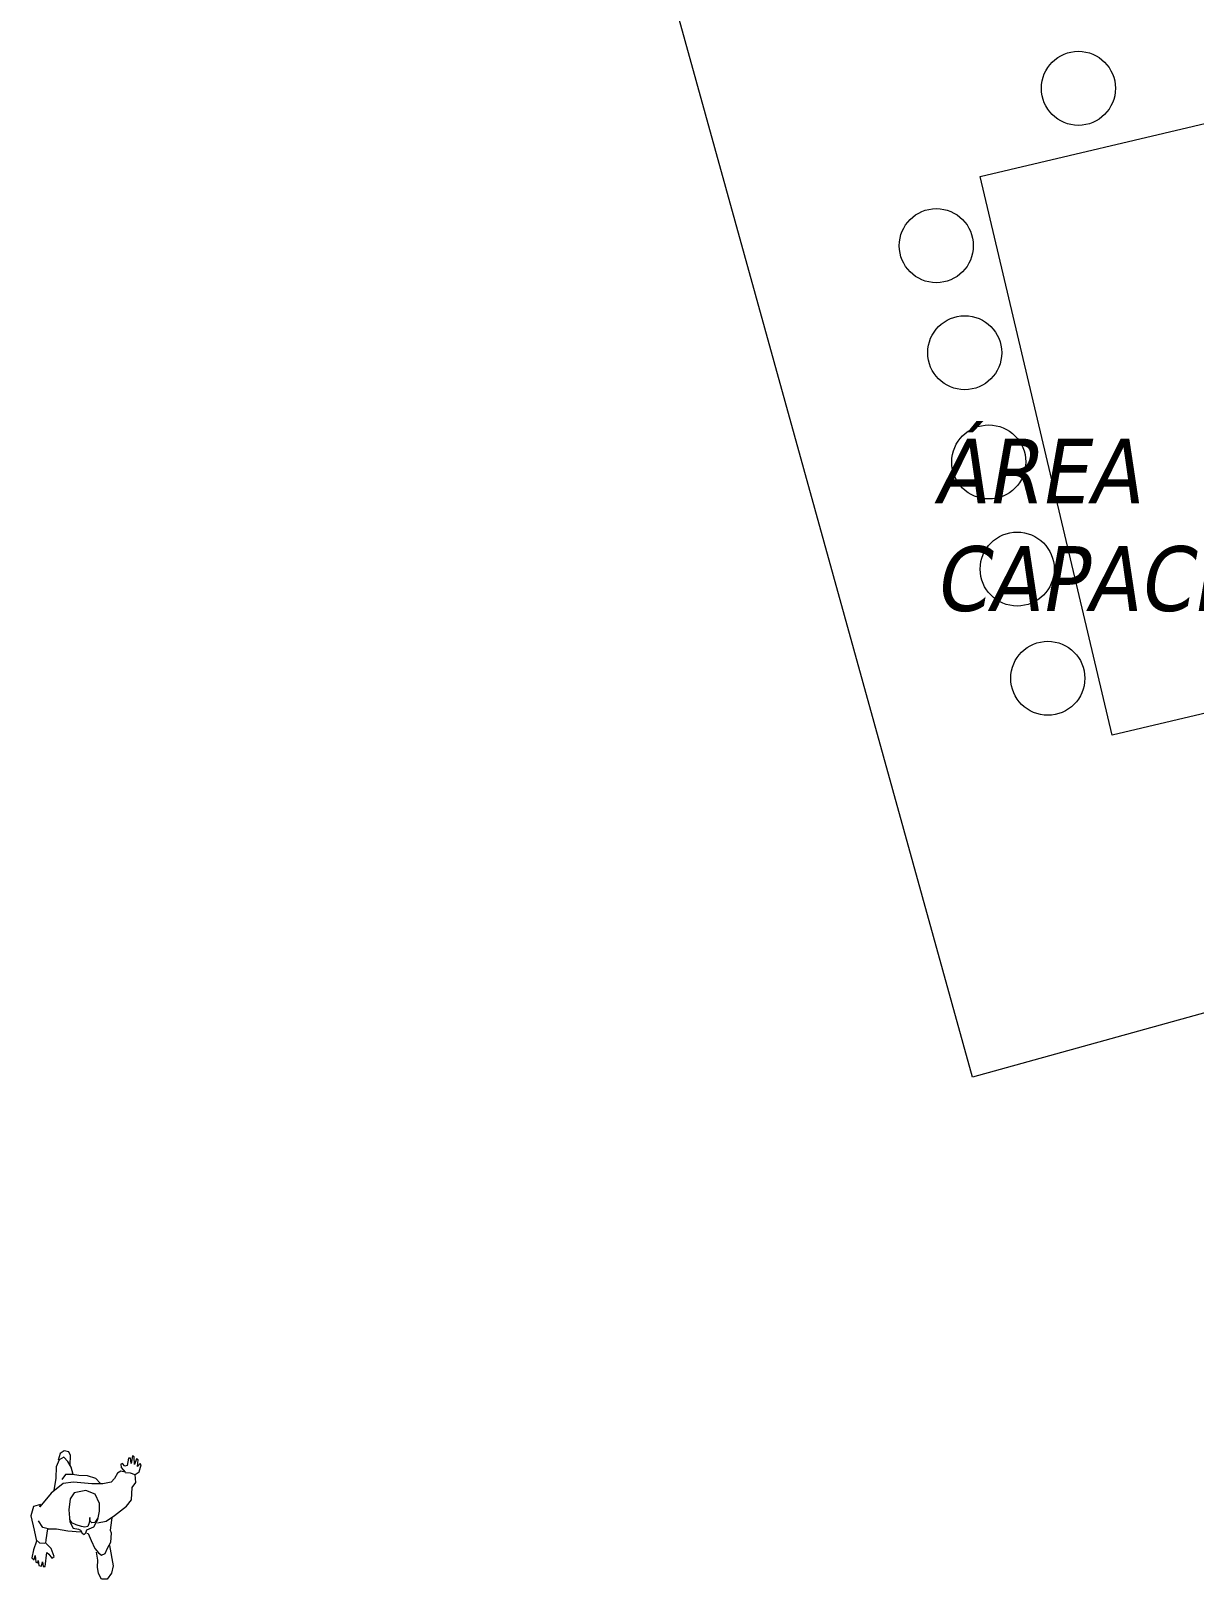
# Model space of a CAD drawing. Header units: millimetres. Extents: x 262 to 370, y -104 to 114.
# Drawn here: x 298.94 to 305.22, y -44.99 to -36.62 of the extents above; entities that cross this region are included whole.
import ezdxf

# ---------------------------------------------------------------- set-up
doc = ezdxf.new("R2010")
doc.units = ezdxf.units.MM
doc.header["$LTSCALE"] = 0.1
doc.layers.get('0').update_dxf_attribs({"lineweight": 9})
doc.layers.add('detalles', color=2, linetype='Continuous', lineweight=9)
doc.layers.add('mobiliario', color=3, linetype='Continuous', lineweight=13)
doc.styles.get("Standard").update_dxf_attribs({"font": 'tahoma.ttf', "oblique": 10, "height": 0.35})

# ---------------------------------------------------------------- blocks, each defined once
blk = doc.blocks.new('personasp13')
for points in [[(0.0822, -0.0642), (0.1285, -0.0556), (0.1747, -0.0248), (0.2382, 0.0267), (0.2656, 0.061), (0.269, 0.1262), (0.2896, 0.1536), (0.2861, 0.1965), (0.3067, 0.2119), (0.3187, 0.2497), (0.3118, 0.2565), (0.2981, 0.2394), (0.3016, 0.2754), (0.293, 0.2823), (0.2827, 0.2514), (0.281, 0.2926), (0.2707, 0.2977), (0.2639, 0.2565), (0.2604, 0.2857), (0.2502, 0.2857), (0.2416, 0.2462), (0.2296, 0.2428), (0.2176, 0.2565), (0.2073, 0.2531), (0.2107, 0.2342), (0.2313, 0.2102), (0.2073, 0.2154), (0.1902, 0.2034), (0.1747, 0.1759), (0.1559, 0.1553), (0.1113, 0.1468), (0.0514, 0.1468), (-0.0481, 0.1553), (-0.1029, 0.1485), (-0.168, 0.097), (-0.2297, 0.0215), (-0.2263, 0.0353), (-0.264, 0.0233), (-0.2777, -0.0265), (-0.2606, -0.1037), (-0.2469, -0.1637), (-0.264, -0.21), (-0.2726, -0.2529), (-0.2606, -0.2632), (-0.2554, -0.2409), (-0.252, -0.2769), (-0.24, -0.2803), (-0.2383, -0.2683), (-0.2349, -0.2941), (-0.2211, -0.2975), (-0.216, -0.2752), (-0.2109, -0.2992), (-0.2006, -0.2992), (-0.192, -0.2237), (-0.1817, -0.234), (-0.1646, -0.2546), (-0.1526, -0.246), (-0.168, -0.2032), (-0.1972, -0.174), (-0.1954, -0.1551), (-0.1869, -0.0968), (-0.1389, -0.0968), (-0.0789, -0.1071), (-0.0094, -0.1131)], [(-0.0498, 0.1965), (-0.06, 0.236), (-0.0789, 0.2668), (-0.0995, 0.2908), (-0.1252, 0.2754), (-0.1406, 0.2377), (-0.144, 0.1776), (-0.1543, 0.1107)], [(-0.0652, 0.2497), (-0.0635, 0.2994), (-0.0738, 0.32), (-0.0978, 0.3252), (-0.12, 0.3097), (-0.1303, 0.2737)], [(0.0959, 0.1502), (0.0736, 0.1759), (0.0274, 0.1896), (-0.0189, 0.1914), (-0.0532, 0.1965), (-0.0909, 0.1965), (-0.1115, 0.1708)], [(0.2313, 0.2085), (0.2587, 0.2068), (0.2844, 0.1965)], [(-0.1852, -0.0968), (-0.2143, -0.0899), (-0.2366, -0.0539)], [(0.0823, -0.041), (0.0668, -0.0625), (0.0514, -0.0642), (0.0428, -0.0556), (0.0411, -0.0357), (0.0376, -0.0642), (0.0291, -0.0831), (0.0136, -0.0882), (-0.0052, -0.0831), (-0.0326, -0.0745), (-0.0566, -0.0642), (-0.0669, -0.0453)], [(0.0241, -0.1207), (0.0308, -0.1225), (0.0479, -0.1603), (0.0668, -0.2032), (0.0873, -0.2255), (0.1028, -0.2392), (0.1233, -0.2306), (0.1353, -0.2014), (0.1542, -0.1688), (0.1576, -0.1208), (0.1525, -0.1054), (0.1542, -0.0899), (0.161, -0.0368)], [(-0.2486, -0.1586), (-0.2314, -0.1723), (-0.2023, -0.174)], [(0.1473, -0.186), (0.1662, -0.2958), (0.1576, -0.3352), (0.1336, -0.3678), (0.1028, -0.3678), (0.0873, -0.3387), (0.0822, -0.3044), (0.0839, -0.2666), (0.0771, -0.222)]]:
    blk.add_lwpolyline(points)
blk.add_lwpolyline([(0.0102, -0.1266), (0.0193, -0.118), (0.0244, -0.1019), (0.0622, -0.0859), (0.0839, -0.0453), (0.0925, -0.0008), (0.0925, 0.0404), (0.0695, 0.0913), (0.0187, 0.1097), (-0.0434, 0.0976), (-0.0657, 0.065), (-0.0738, 0.0061), (-0.0669, -0.0591), (-0.0492, -0.0922), (-0.0201, -0.0991), (-0.0093, -0.103), (-0.0012, -0.1202)], close=True)

msp = doc.modelspace()

# ---------------------------------------------------------------- linework, layer by layer
at = {"layer": 'mobiliario'}
for points in [[(302.4241, -36.4948), (306.2787, -35.4261), (307.8817, -41.208), (304.0271, -42.2767)], [(304.0687, -37.4094), (305.381, -37.0994), (306.094, -40.118), (304.7817, -40.428)]]:
    msp.add_lwpolyline(points, close=True, dxfattribs=at)
for centre in [(304.599, -36.9332), (303.8311, -37.7833), (303.9847, -38.3617), (304.1147, -38.952), (304.2682, -39.5305), (304.4336, -40.1208)]:
    msp.add_circle(centre, 0.2, dxfattribs=at)

# ---------------------------------------------------------------- block references
at = {"layer": 'mobiliario', "ltscale": 0.1}
msp.add_blockref('personasp13', (299.2159, -44.6196), dxfattribs=at)

# ---------------------------------------------------------------- texts
at = {"layer": 'detalles', "oblique": 10}
for s, p in [('ÁREA', (303.8178, -39.1756)), ('CAPACITAÇÃO', (303.8178, -39.7567))]:
    msp.add_text(s, height=0.35, dxfattribs=at).set_placement(p)

doc.saveas('drawing.dxf')
